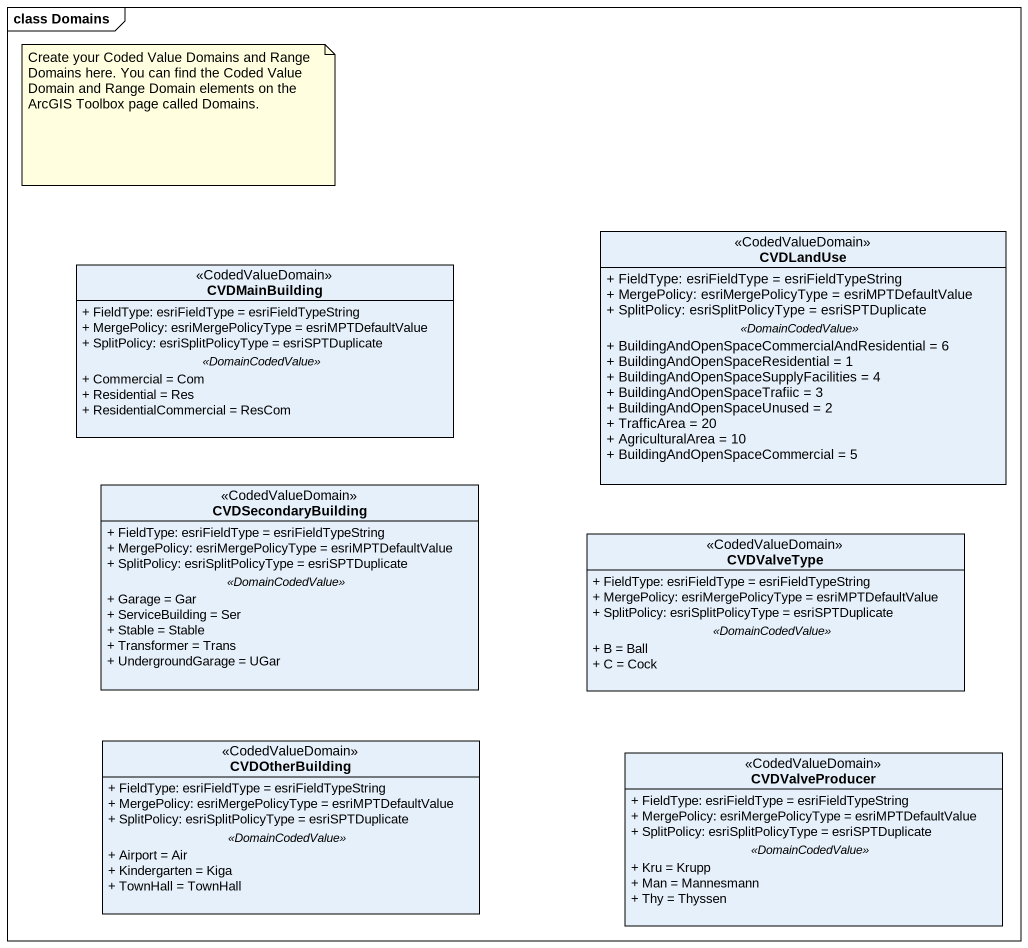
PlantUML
@startuml
mainframe class Domains
hide circle
hide empty members
skinparam classAttributeIconSize 0
class CVDLandUse <<CodedValueDomain>> {
  + FieldType: esriFieldType = esriFieldTypeString
  + MergePolicy: esriMergePolicyType = esriMPTDefaultValue
  + SplitPolicy: esriSplitPolicyType = esriSPTDuplicate
  .. <<DomainCodedValue>> ..
  + BuildingAndOpenSpaceCommercialAndResidential = 6
  + BuildingAndOpenSpaceResidential = 1
  + BuildingAndOpenSpaceSupplyFacilities = 4
  + BuildingAndOpenSpaceTrafiic = 3
  + BuildingAndOpenSpaceUnused = 2
  + TrafficArea = 20
  + AgriculturalArea = 10
  + BuildingAndOpenSpaceCommercial = 5
}
class CVDMainBuilding <<CodedValueDomain>> {
  + FieldType: esriFieldType = esriFieldTypeString
  + MergePolicy: esriMergePolicyType = esriMPTDefaultValue
  + SplitPolicy: esriSplitPolicyType = esriSPTDuplicate
  .. <<DomainCodedValue>> ..
  + Commercial = Com
  + Residential = Res
  + ResidentialCommercial = ResCom
}
class CVDSecondaryBuilding <<CodedValueDomain>> {
  + FieldType: esriFieldType = esriFieldTypeString
  + MergePolicy: esriMergePolicyType = esriMPTDefaultValue
  + SplitPolicy: esriSplitPolicyType = esriSPTDuplicate
  .. <<DomainCodedValue>> ..
  + Garage = Gar
  + ServiceBuilding = Ser
  + Stable = Stable
  + Transformer = Trans
  + UndergroundGarage = UGar
}
class CVDValveType <<CodedValueDomain>> {
  + FieldType: esriFieldType = esriFieldTypeString
  + MergePolicy: esriMergePolicyType = esriMPTDefaultValue
  + SplitPolicy: esriSplitPolicyType = esriSPTDuplicate
  .. <<DomainCodedValue>> ..
  + B = Ball
  + C = Cock
}
class CVDOtherBuilding <<CodedValueDomain>> {
  + FieldType: esriFieldType = esriFieldTypeString
  + MergePolicy: esriMergePolicyType = esriMPTDefaultValue
  + SplitPolicy: esriSplitPolicyType = esriSPTDuplicate
  .. <<DomainCodedValue>> ..
  + Airport = Air
  + Kindergarten = Kiga
  + TownHall = TownHall
}
class CVDValveProducer <<CodedValueDomain>> {
  + FieldType: esriFieldType = esriFieldTypeString
  + MergePolicy: esriMergePolicyType = esriMPTDefaultValue
  + SplitPolicy: esriSplitPolicyType = esriSPTDuplicate
  .. <<DomainCodedValue>> ..
  + Kru = Krupp
  + Man = Mannesmann
  + Thy = Thyssen
}
note as N1
  Create your Coded Value Domains and Range Domains here. You can find the Coded Value Domain and Range Domain elements on the ArcGIS Toolbox page called Domains.
end note
@enduml
